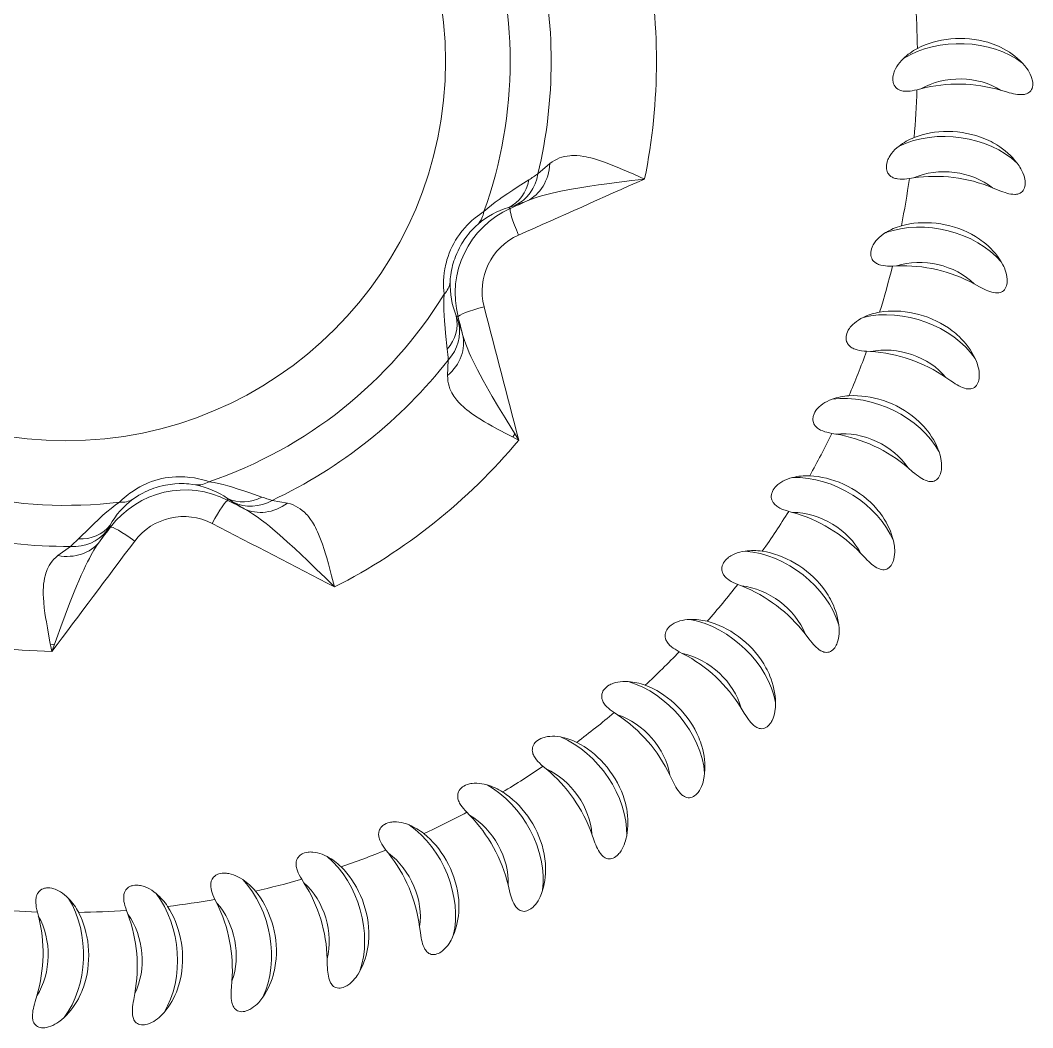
# Model space of a CAD drawing. Extents: x 89 to 601, y -20 to 440.
# Drawn here: x 568.77 to 601.2, y 102.77 to 135.06 of the extents above; entities that cross this region are included whole.
import ezdxf

# ---------------------------------------------------------------- set-up
doc = ezdxf.new("R2010")
doc.units = 0
doc.header["$LTSCALE"] = 7
doc.header["$MEASUREMENT"] = 0
doc.layers.add('8', color=250, linetype='CONTINUOUS', lineweight=15)

msp = doc.modelspace()

# ---------------------------------------------------------------- linework, layer by layer
at = {"layer": '8', "ltscale": 0.003281}
for p, q in [((597.494, 132.827), (597.621, 132.859)), ((597.249, 129.983), (597.379, 130.002)), ((596.708, 127.18), (596.839, 127.185)), ((595.877, 124.448), (596.008, 124.44)), ((593.385, 119.32), (593.511, 119.284)), ((591.751, 116.979), (591.872, 116.93)), ((587.795, 112.872), (587.904, 112.799)), ((585.518, 111.15), (585.618, 111.066)), ((580.487, 108.466), (580.568, 108.363)), ((577.789, 107.533), (577.859, 107.422)), ((569.321, 106.481), (569.353, 106.354)), ((572.175, 106.535), (572.22, 106.412))]:
    msp.add_line(p, q, dxfattribs=at)
at = {"layer": '8', "ltscale": 0.012495}
msp.add_line((585.732, 130.462), (585.354, 130.135), dxfattribs=at)
at = {"layer": '8', "ltscale": 0.00558}
msp.add_line((584.621, 129.125), (584.41, 129.055), dxfattribs=at)
at = {"layer": '8', "ltscale": 0.001645}
msp.add_line((584.469, 129.026), (584.41, 129.055), dxfattribs=at)
at = {"layer": '8', "ltscale": 0.005581}
for p, q in [((582.736, 125.58), (582.813, 125.37)), ((575.596, 119.615), (575.408, 119.736)), ((571.648, 118.878), (571.532, 118.687))]:
    msp.add_line(p, q, dxfattribs=at)
at = {"layer": '8', "ltscale": 0.001646}
for p, q in [((582.795, 125.551), (582.736, 125.58)), ((575.423, 119.672), (575.408, 119.736)), ((571.663, 118.814), (571.648, 118.878))]:
    msp.add_line(p, q, dxfattribs=at)
at = {"layer": '8', "ltscale": 0.012494}
for p, q in [((582.48, 124.167), (582.46, 123.668)), ((577.333, 119.579), (576.842, 119.671))]:
    msp.add_line(p, q, dxfattribs=at)
at = {"layer": '8', "ltscale": 0.003134}
msp.add_line((584.545, 121.702), (584.611, 121.809), dxfattribs=at)
at = {"layer": '8', "ltscale": 0.00328}
for p, q in [((594.765, 121.819), (594.895, 121.796)), ((589.881, 114.822), (589.997, 114.76)), ((583.073, 109.677), (583.164, 109.582)), ((575.008, 106.887), (575.066, 106.769))]:
    msp.add_line(p, q, dxfattribs=at)
at = {"layer": '8', "ltscale": 0.012493}
msp.add_line((570.385, 118.197), (569.982, 117.902), dxfattribs=at)
at = {"layer": '8', "ltscale": 0.003136}
msp.add_line((569.744, 115.046), (569.869, 115.061), dxfattribs=at)
at = {"layer": '8'}
for points in [[(600.173, 134.191), (600.106, 134.222), (600.039, 134.251), (599.97, 134.279), (599.9, 134.304), (599.76, 134.35), (599.616, 134.388), (599.47, 134.419), (599.323, 134.443), (599.174, 134.46), (599.024, 134.469), (598.874, 134.472), (598.725, 134.468), (598.575, 134.457), (598.426, 134.439), (598.279, 134.415), (598.145, 134.386), (598.012, 134.351), (597.881, 134.31), (597.753, 134.263), (597.628, 134.21), (597.506, 134.151)], [(597.494, 132.827), (597.418, 132.81), (597.339, 132.795), (597.27, 132.785), (597.198, 132.779), (597.122, 132.778), (597.084, 132.781), (597.047, 132.786), (597.012, 132.793), (596.979, 132.802), (596.949, 132.812), (596.923, 132.823), (596.899, 132.836), (596.877, 132.849), (596.842, 132.876), (596.814, 132.903), (596.791, 132.932), (596.764, 132.974), (596.745, 133.016), (596.732, 133.059), (596.726, 133.088), (596.722, 133.116), (596.719, 133.173), (596.722, 133.23), (596.731, 133.287), (596.739, 133.323), (596.749, 133.359), (596.762, 133.398), (596.777, 133.437), (596.808, 133.504), (596.846, 133.57), (596.889, 133.636), (596.939, 133.701), (596.995, 133.765), (597.058, 133.829)], [(600.873, 133.682), (600.946, 133.6), (600.98, 133.557), (601.012, 133.513), (601.053, 133.452), (601.09, 133.389), (601.123, 133.323), (601.152, 133.255), (601.175, 133.184), (601.185, 133.148), (601.192, 133.112), (601.199, 133.063), (601.201, 133.014), (601.199, 132.966), (601.191, 132.919), (601.178, 132.874), (601.16, 132.833), (601.136, 132.795), (601.108, 132.764), (601.075, 132.737), (601.039, 132.715), (601.001, 132.699), (600.962, 132.687), (600.932, 132.68), (600.901, 132.676), (600.839, 132.672), (600.776, 132.673), (600.713, 132.679), (600.651, 132.688), (600.588, 132.7), (600.519, 132.716), (600.449, 132.733), (600.357, 132.758), (600.173, 132.812)], [(600.056, 131.059), (599.993, 131.097), (599.929, 131.133), (599.864, 131.167), (599.797, 131.2), (599.661, 131.26), (599.523, 131.313), (599.381, 131.359), (599.237, 131.398), (599.091, 131.431), (598.943, 131.456), (598.794, 131.475), (598.645, 131.486), (598.495, 131.491), (598.345, 131.489), (598.196, 131.479), (598.059, 131.465), (597.923, 131.444), (597.789, 131.417), (597.657, 131.383), (597.527, 131.344), (597.399, 131.298)], [(597.249, 129.983), (597.172, 129.974), (597.091, 129.967), (597.022, 129.964), (596.95, 129.966), (596.874, 129.973), (596.837, 129.98), (596.801, 129.988), (596.766, 129.999), (596.734, 130.011), (596.706, 130.025), (596.68, 130.039), (596.658, 130.054), (596.638, 130.069), (596.606, 130.099), (596.581, 130.13), (596.56, 130.16), (596.539, 130.205), (596.525, 130.249), (596.516, 130.293), (596.513, 130.322), (596.512, 130.351), (596.515, 130.408), (596.524, 130.464), (596.538, 130.519), (596.55, 130.555), (596.564, 130.59), (596.581, 130.627), (596.6, 130.664), (596.638, 130.727), (596.682, 130.789), (596.732, 130.85), (596.788, 130.91), (596.851, 130.968), (596.92, 131.025)], [(588.771, 129.969), (588.428, 130.12), (588.066, 130.278), (587.888, 130.352), (587.756, 130.406), (587.624, 130.458), (587.458, 130.519), (587.292, 130.574), (587.128, 130.623), (587.051, 130.643), (586.975, 130.661), (586.898, 130.677), (586.822, 130.691), (586.709, 130.707), (586.597, 130.717), (586.486, 130.72), (586.431, 130.718), (586.376, 130.715), (586.291, 130.705), (586.206, 130.69), (586.124, 130.669), (586.044, 130.642), (585.965, 130.609), (585.885, 130.567), (585.807, 130.518), (585.732, 130.462)], [(600.699, 130.48), (600.763, 130.391), (600.792, 130.345), (600.82, 130.297), (600.854, 130.232), (600.884, 130.165), (600.911, 130.097), (600.932, 130.026), (600.948, 129.953), (600.953, 129.916), (600.957, 129.879), (600.958, 129.83), (600.955, 129.781), (600.948, 129.733), (600.936, 129.687), (600.918, 129.644), (600.896, 129.605), (600.868, 129.571), (600.836, 129.542), (600.801, 129.519), (600.763, 129.501), (600.724, 129.488), (600.683, 129.48), (600.653, 129.477), (600.622, 129.476), (600.559, 129.478), (600.497, 129.486), (600.435, 129.499), (600.374, 129.514), (600.313, 129.533), (600.245, 129.556), (600.178, 129.58), (600.089, 129.615), (599.912, 129.688)], [(585.063, 129.942), (584.723, 129.725), (584.554, 129.616), (584.387, 129.507), (584.205, 129.385), (584.108, 129.317), (583.983, 129.224), (583.862, 129.13), (583.746, 129.035), (583.623, 128.925)], [(588.771, 129.969), (588.356, 129.919), (587.955, 129.869), (587.562, 129.817), (587.289, 129.779), (587.017, 129.74), (586.69, 129.688), (586.365, 129.632), (586.086, 129.579), (585.949, 129.55), (585.814, 129.519), (585.637, 129.475), (585.465, 129.428), (585.299, 129.376), (585.148, 129.322), (585.004, 129.265)], [(583.623, 128.925), (583.559, 128.883), (583.489, 128.834), (583.418, 128.782), (583.345, 128.724), (583.239, 128.634), (583.131, 128.533), (583.077, 128.478), (583.023, 128.42), (582.929, 128.311), (582.883, 128.254), (582.839, 128.194), (582.774, 128.102), (582.713, 128.006), (582.656, 127.907), (582.603, 127.805), (582.555, 127.701), (582.512, 127.595), (582.473, 127.487), (582.439, 127.379), (582.42, 127.307), (582.402, 127.235), (582.373, 127.093), (582.354, 126.964), (582.341, 126.838), (582.333, 126.719), (582.331, 126.642), (582.33, 126.568), (582.332, 126.482), (582.336, 126.403), (582.347, 126.275)], [(583.436, 128.527), (583.361, 128.46), (583.274, 128.374), (583.225, 128.322), (583.174, 128.264), (583.126, 128.205), (583.077, 128.142), (582.994, 128.025), (582.954, 127.963), (582.914, 127.899), (582.876, 127.832), (582.84, 127.765), (582.794, 127.672), (582.751, 127.578), (582.713, 127.483), (582.687, 127.412), (582.663, 127.342), (582.641, 127.272), (582.622, 127.204), (582.602, 127.122), (582.585, 127.044), (582.572, 126.968), (582.561, 126.897), (582.547, 126.772), (582.542, 126.67)], [(599.612, 127.957), (599.554, 128.001), (599.494, 128.043), (599.432, 128.084), (599.369, 128.124), (599.241, 128.198), (599.108, 128.265), (598.972, 128.325), (598.833, 128.38), (598.691, 128.427), (598.547, 128.468), (598.401, 128.502), (598.253, 128.529), (598.105, 128.549), (597.956, 128.563), (597.806, 128.569), (597.669, 128.569), (597.532, 128.562), (597.395, 128.549), (597.26, 128.53), (597.126, 128.504), (596.995, 128.472)], [(596.708, 127.18), (596.63, 127.178), (596.55, 127.18), (596.48, 127.185), (596.409, 127.194), (596.334, 127.209), (596.298, 127.22), (596.263, 127.232), (596.23, 127.246), (596.199, 127.262), (596.172, 127.278), (596.149, 127.295), (596.128, 127.312), (596.109, 127.329), (596.081, 127.362), (596.059, 127.395), (596.042, 127.428), (596.025, 127.475), (596.016, 127.52), (596.012, 127.565), (596.012, 127.594), (596.013, 127.623), (596.022, 127.679), (596.037, 127.734), (596.057, 127.787), (596.073, 127.821), (596.09, 127.855), (596.111, 127.89), (596.134, 127.925), (596.178, 127.984), (596.228, 128.041), (596.285, 128.096), (596.347, 128.149), (596.415, 128.201), (596.49, 128.25)], [(600.192, 127.313), (600.245, 127.218), (600.27, 127.169), (600.292, 127.119), (600.32, 127.051), (600.343, 126.981), (600.362, 126.91), (600.376, 126.837), (600.384, 126.763), (600.385, 126.726), (600.385, 126.689), (600.381, 126.64), (600.373, 126.592), (600.361, 126.545), (600.344, 126.5), (600.322, 126.459), (600.295, 126.423), (600.264, 126.391), (600.23, 126.366), (600.192, 126.347), (600.153, 126.333), (600.112, 126.325), (600.071, 126.321), (600.04, 126.321), (600.009, 126.323), (599.948, 126.332), (599.887, 126.346), (599.827, 126.365), (599.767, 126.387), (599.709, 126.412), (599.644, 126.441), (599.579, 126.473), (599.494, 126.517), (599.326, 126.608)], [(582.347, 126.275), (582.338, 126.109), (582.335, 125.94), (582.338, 125.77), (582.346, 125.597), (582.359, 125.422), (582.38, 125.185), (582.396, 125.025), (582.45, 124.516)], [(595.877, 124.448), (595.8, 124.455), (595.72, 124.465), (595.651, 124.477), (595.581, 124.493), (595.509, 124.517), (595.474, 124.531), (595.44, 124.547), (595.408, 124.564), (595.379, 124.583), (595.355, 124.602), (595.333, 124.621), (595.314, 124.64), (595.297, 124.66), (595.272, 124.696), (595.254, 124.731), (595.241, 124.765), (595.229, 124.813), (595.224, 124.859), (595.225, 124.904), (595.228, 124.933), (595.233, 124.961), (595.247, 125.017), (595.268, 125.07), (595.293, 125.121), (595.312, 125.153), (595.333, 125.184), (595.358, 125.217), (595.384, 125.25), (595.434, 125.303), (595.49, 125.355), (595.552, 125.404), (595.619, 125.451), (595.693, 125.495), (595.772, 125.536)], [(598.846, 124.918), (598.793, 124.968), (598.738, 125.016), (598.681, 125.063), (598.623, 125.109), (598.503, 125.196), (598.378, 125.277), (598.249, 125.351), (598.116, 125.419), (597.98, 125.481), (597.84, 125.537), (597.699, 125.586), (597.555, 125.629), (597.409, 125.664), (597.263, 125.693), (597.115, 125.715), (596.978, 125.729), (596.841, 125.737), (596.704, 125.738), (596.567, 125.733), (596.432, 125.722), (596.298, 125.703)], [(582.942, 124.983), (582.989, 124.83), (583.044, 124.674), (583.106, 124.514), (583.155, 124.398), (583.207, 124.281), (583.266, 124.155), (583.328, 124.028), (583.415, 123.859), (583.505, 123.689), (583.598, 123.518), (583.693, 123.347), (583.89, 123.004), (584.094, 122.659), (584.302, 122.312), (584.515, 121.965), (584.74, 121.6)], [(599.356, 124.217), (599.399, 124.117), (599.418, 124.065), (599.436, 124.013), (599.455, 123.942), (599.471, 123.871), (599.483, 123.798), (599.489, 123.724), (599.489, 123.65), (599.487, 123.613), (599.482, 123.576), (599.474, 123.528), (599.461, 123.48), (599.444, 123.435), (599.422, 123.393), (599.396, 123.354), (599.366, 123.321), (599.331, 123.292), (599.294, 123.271), (599.255, 123.256), (599.215, 123.246), (599.173, 123.242), (599.132, 123.243), (599.101, 123.246), (599.071, 123.251), (599.01, 123.266), (598.951, 123.287), (598.893, 123.312), (598.837, 123.34), (598.781, 123.371), (598.72, 123.407), (598.659, 123.445), (598.579, 123.498), (598.421, 123.606)], [(582.46, 123.668), (582.463, 123.581), (582.472, 123.495), (582.487, 123.411), (582.509, 123.329), (582.536, 123.25), (582.564, 123.185), (582.595, 123.122), (582.63, 123.06), (582.659, 123.015), (582.69, 122.97), (582.756, 122.884), (582.822, 122.809), (582.893, 122.736), (582.968, 122.666), (583.022, 122.619), (583.078, 122.573), (583.147, 122.52), (583.217, 122.467), (583.353, 122.373), (583.494, 122.282), (583.64, 122.193), (583.764, 122.122), (583.889, 122.051), (584.06, 121.958), (584.408, 121.774), (584.74, 121.6)], [(594.765, 121.819), (594.689, 121.834), (594.611, 121.852), (594.543, 121.871), (594.476, 121.895), (594.406, 121.925), (594.373, 121.943), (594.341, 121.962), (594.311, 121.983), (594.285, 122.005), (594.262, 122.026), (594.242, 122.048), (594.225, 122.069), (594.211, 122.09), (594.19, 122.128), (594.175, 122.165), (594.166, 122.2), (594.159, 122.249), (594.159, 122.296), (594.164, 122.34), (594.17, 122.369), (594.178, 122.396), (594.198, 122.45), (594.224, 122.5), (594.255, 122.549), (594.277, 122.579), (594.301, 122.608), (594.329, 122.638), (594.359, 122.667), (594.414, 122.715), (594.475, 122.761), (594.542, 122.803), (594.614, 122.842), (594.691, 122.879), (594.775, 122.911)], [(597.767, 121.975), (597.72, 122.03), (597.67, 122.084), (597.618, 122.137), (597.565, 122.189), (597.455, 122.288), (597.339, 122.381), (597.218, 122.469), (597.093, 122.551), (596.964, 122.626), (596.832, 122.696), (596.696, 122.76), (596.557, 122.817), (596.416, 122.868), (596.273, 122.912), (596.129, 122.949), (595.994, 122.978), (595.858, 123), (595.722, 123.015), (595.586, 123.025), (595.45, 123.027), (595.315, 123.023)], [(598.201, 121.225), (598.233, 121.121), (598.247, 121.068), (598.259, 121.014), (598.271, 120.942), (598.279, 120.869), (598.283, 120.795), (598.282, 120.721), (598.274, 120.647), (598.268, 120.611), (598.26, 120.575), (598.246, 120.527), (598.228, 120.482), (598.206, 120.438), (598.181, 120.398), (598.15, 120.363), (598.117, 120.333), (598.08, 120.308), (598.041, 120.291), (598, 120.279), (597.959, 120.274), (597.918, 120.275), (597.877, 120.28), (597.846, 120.286), (597.816, 120.294), (597.758, 120.316), (597.701, 120.343), (597.646, 120.374), (597.593, 120.407), (597.541, 120.444), (597.483, 120.486), (597.427, 120.531), (597.353, 120.591), (597.207, 120.715)], [(574.817, 120.27), (574.744, 120.294), (574.662, 120.319), (574.577, 120.341), (574.486, 120.363), (574.35, 120.389), (574.204, 120.41), (574.127, 120.418), (574.048, 120.424), (573.904, 120.43), (573.831, 120.43), (573.756, 120.428), (573.644, 120.42), (573.531, 120.408), (573.418, 120.391), (573.305, 120.369), (573.194, 120.342), (573.084, 120.31), (572.976, 120.273), (572.87, 120.232), (572.802, 120.202), (572.735, 120.171), (572.605, 120.105), (572.492, 120.04), (572.386, 119.972), (572.288, 119.903), (572.226, 119.857), (572.168, 119.811), (572.102, 119.756), (572.042, 119.704), (571.949, 119.616)], [(593.385, 119.32), (593.31, 119.343), (593.234, 119.369), (593.17, 119.395), (593.105, 119.426), (593.039, 119.463), (593.007, 119.484), (592.978, 119.507), (592.95, 119.531), (592.926, 119.555), (592.906, 119.579), (592.888, 119.602), (592.874, 119.625), (592.862, 119.647), (592.845, 119.688), (592.834, 119.726), (592.828, 119.762), (592.827, 119.811), (592.831, 119.858), (592.841, 119.901), (592.85, 119.929), (592.861, 119.956), (592.887, 120.007), (592.918, 120.054), (592.954, 120.099), (592.979, 120.127), (593.006, 120.153), (593.037, 120.18), (593.069, 120.206), (593.129, 120.248), (593.195, 120.287), (593.265, 120.322), (593.341, 120.354), (593.422, 120.382), (593.508, 120.405)], [(596.387, 119.162), (596.345, 119.222), (596.301, 119.28), (596.255, 119.338), (596.208, 119.395), (596.108, 119.505), (596.003, 119.61), (595.892, 119.71), (595.777, 119.804), (595.656, 119.893), (595.532, 119.977), (595.403, 120.054), (595.271, 120.126), (595.136, 120.191), (594.999, 120.25), (594.859, 120.302), (594.728, 120.344), (594.595, 120.38), (594.461, 120.41), (594.327, 120.433), (594.192, 120.45), (594.057, 120.46)], [(574.388, 120.168), (574.29, 120.185), (574.169, 120.199), (574.097, 120.205), (574.02, 120.209), (573.944, 120.21), (573.864, 120.209), (573.721, 120.201), (573.648, 120.194), (573.572, 120.184), (573.497, 120.173), (573.421, 120.159), (573.32, 120.137), (573.22, 120.112), (573.122, 120.083), (573.05, 120.059), (572.98, 120.034), (572.912, 120.007), (572.847, 119.979), (572.771, 119.944), (572.699, 119.908), (572.631, 119.872), (572.569, 119.836), (572.463, 119.769), (572.38, 119.71)], [(576.51, 119.778), (576.128, 119.909), (575.938, 119.974), (575.748, 120.036), (575.539, 120.102), (575.425, 120.135), (575.275, 120.176), (575.126, 120.212), (574.979, 120.242), (574.817, 120.27)], [(571.949, 119.616), (571.814, 119.519), (571.68, 119.416), (571.549, 119.307), (571.419, 119.193), (571.289, 119.074), (571.117, 118.91), (571.002, 118.797), (570.638, 118.438)], [(578.843, 116.897), (578.545, 117.19), (578.256, 117.472), (577.971, 117.747), (577.77, 117.937), (577.57, 118.125), (577.326, 118.348), (577.08, 118.567), (576.864, 118.752), (576.755, 118.841), (576.647, 118.928), (576.503, 119.038), (576.358, 119.143), (576.214, 119.241), (576.079, 119.325), (575.944, 119.402)], [(578.843, 116.897), (578.747, 117.258), (578.645, 117.639), (578.592, 117.826), (578.552, 117.963), (578.51, 118.098), (578.454, 118.266), (578.394, 118.43), (578.33, 118.589), (578.297, 118.661), (578.264, 118.732), (578.229, 118.802), (578.192, 118.87), (578.134, 118.969), (578.072, 119.062), (578.005, 119.151), (577.969, 119.193), (577.933, 119.233), (577.872, 119.295), (577.807, 119.351), (577.74, 119.402), (577.668, 119.448), (577.594, 119.489), (577.511, 119.525), (577.424, 119.556), (577.333, 119.579)], [(596.739, 118.371), (596.761, 118.263), (596.769, 118.209), (596.775, 118.154), (596.78, 118.081), (596.78, 118.008), (596.776, 117.934), (596.767, 117.861), (596.752, 117.788), (596.742, 117.752), (596.73, 117.717), (596.711, 117.672), (596.689, 117.628), (596.663, 117.587), (596.633, 117.55), (596.599, 117.518), (596.563, 117.491), (596.523, 117.471), (596.483, 117.458), (596.441, 117.451), (596.399, 117.45), (596.358, 117.455), (596.318, 117.464), (596.289, 117.473), (596.26, 117.485), (596.204, 117.512), (596.15, 117.545), (596.099, 117.581), (596.049, 117.621), (596.001, 117.662), (595.949, 117.711), (595.897, 117.761), (595.83, 117.829), (595.698, 117.967)], [(571.311, 118.345), (571.22, 118.213), (571.132, 118.072), (571.046, 117.924), (570.986, 117.814), (570.927, 117.7), (570.865, 117.575), (570.805, 117.447), (570.726, 117.274), (570.649, 117.098), (570.574, 116.919), (570.499, 116.737), (570.354, 116.369), (570.211, 115.995), (570.07, 115.616), (569.931, 115.234), (569.786, 114.83)], [(591.751, 116.979), (591.679, 117.009), (591.606, 117.044), (591.544, 117.076), (591.483, 117.113), (591.421, 117.158), (591.392, 117.182), (591.365, 117.208), (591.341, 117.234), (591.319, 117.261), (591.301, 117.287), (591.286, 117.312), (591.274, 117.336), (591.265, 117.359), (591.252, 117.401), (591.245, 117.44), (591.243, 117.477), (591.247, 117.526), (591.256, 117.572), (591.271, 117.614), (591.283, 117.641), (591.296, 117.666), (591.327, 117.714), (591.363, 117.758), (591.403, 117.799), (591.431, 117.824), (591.461, 117.847), (591.494, 117.871), (591.529, 117.893), (591.594, 117.929), (591.663, 117.961), (591.737, 117.988), (591.815, 118.012), (591.899, 118.031), (591.987, 118.046)], [(594.72, 116.508), (594.684, 116.572), (594.647, 116.635), (594.607, 116.697), (594.566, 116.759), (594.479, 116.879), (594.385, 116.994), (594.285, 117.105), (594.18, 117.211), (594.069, 117.312), (593.954, 117.408), (593.835, 117.498), (593.711, 117.583), (593.584, 117.662), (593.453, 117.735), (593.319, 117.801), (593.193, 117.857), (593.065, 117.907), (592.935, 117.95), (592.804, 117.988), (592.671, 118.019), (592.538, 118.043)], [(569.982, 117.902), (569.915, 117.845), (569.854, 117.785), (569.798, 117.72), (569.747, 117.653), (569.702, 117.581), (569.668, 117.52), (569.639, 117.456), (569.612, 117.39), (569.595, 117.339), (569.579, 117.287), (569.553, 117.181), (569.536, 117.083), (569.523, 116.982), (569.515, 116.88), (569.512, 116.808), (569.511, 116.736), (569.512, 116.649), (569.515, 116.561), (569.526, 116.396), (569.543, 116.229), (569.564, 116.06), (569.585, 115.918), (569.609, 115.776), (569.642, 115.585), (569.715, 115.198), (569.786, 114.83)], [(589.881, 114.822), (589.813, 114.859), (589.744, 114.901), (589.686, 114.94), (589.629, 114.983), (589.572, 115.034), (589.545, 115.061), (589.521, 115.089), (589.5, 115.118), (589.481, 115.147), (589.466, 115.175), (589.454, 115.201), (589.444, 115.226), (589.437, 115.251), (589.429, 115.294), (589.426, 115.333), (589.428, 115.37), (589.437, 115.418), (589.451, 115.463), (589.47, 115.503), (589.485, 115.529), (589.501, 115.553), (589.536, 115.597), (589.577, 115.637), (589.621, 115.673), (589.651, 115.695), (589.683, 115.715), (589.719, 115.736), (589.756, 115.754), (589.824, 115.783), (589.896, 115.807), (589.972, 115.827), (590.053, 115.842), (590.138, 115.852), (590.227, 115.858)], [(592.784, 114.043), (592.756, 114.11), (592.725, 114.176), (592.692, 114.243), (592.657, 114.309), (592.583, 114.437), (592.502, 114.561), (592.414, 114.682), (592.321, 114.798), (592.222, 114.91), (592.117, 115.018), (592.007, 115.12), (591.893, 115.217), (591.775, 115.309), (591.653, 115.395), (591.527, 115.476), (591.407, 115.544), (591.285, 115.607), (591.16, 115.664), (591.034, 115.715), (590.905, 115.759), (590.775, 115.797)], [(594.987, 115.684), (594.998, 115.575), (595, 115.52), (595, 115.465), (594.997, 115.392), (594.99, 115.319), (594.979, 115.247), (594.962, 115.174), (594.939, 115.104), (594.925, 115.069), (594.91, 115.035), (594.887, 114.992), (594.86, 114.951), (594.829, 114.913), (594.796, 114.88), (594.759, 114.851), (594.72, 114.828), (594.679, 114.812), (594.637, 114.803), (594.595, 114.801), (594.553, 114.804), (594.513, 114.813), (594.474, 114.826), (594.445, 114.839), (594.418, 114.853), (594.365, 114.887), (594.315, 114.925), (594.268, 114.966), (594.223, 115.011), (594.179, 115.057), (594.132, 115.111), (594.086, 115.166), (594.026, 115.24), (593.91, 115.392)], [(587.795, 112.872), (587.732, 112.916), (587.667, 112.965), (587.614, 113.01), (587.562, 113.059), (587.51, 113.115), (587.487, 113.145), (587.466, 113.176), (587.447, 113.206), (587.432, 113.237), (587.42, 113.266), (587.41, 113.294), (587.404, 113.32), (587.399, 113.345), (587.395, 113.388), (587.397, 113.428), (587.403, 113.464), (587.416, 113.512), (587.435, 113.554), (587.458, 113.593), (587.475, 113.616), (587.494, 113.638), (587.534, 113.679), (587.578, 113.714), (587.626, 113.746), (587.659, 113.764), (587.693, 113.781), (587.73, 113.797), (587.769, 113.812), (587.839, 113.834), (587.914, 113.85), (587.992, 113.862), (588.073, 113.869), (588.159, 113.87), (588.248, 113.866)], [(590.602, 111.794), (590.58, 111.863), (590.557, 111.933), (590.531, 112.002), (590.503, 112.071), (590.443, 112.206), (590.375, 112.339), (590.301, 112.468), (590.22, 112.593), (590.133, 112.715), (590.04, 112.833), (589.942, 112.946), (589.838, 113.055), (589.73, 113.159), (589.618, 113.257), (589.501, 113.35), (589.389, 113.431), (589.274, 113.506), (589.156, 113.576), (589.035, 113.639), (588.912, 113.697), (588.787, 113.748)], [(592.964, 113.196), (592.963, 113.086), (592.96, 113.031), (592.954, 112.977), (592.944, 112.904), (592.929, 112.832), (592.91, 112.761), (592.885, 112.691), (592.856, 112.623), (592.838, 112.59), (592.819, 112.559), (592.792, 112.518), (592.761, 112.48), (592.727, 112.445), (592.69, 112.415), (592.65, 112.391), (592.609, 112.372), (592.566, 112.361), (592.524, 112.356), (592.481, 112.358), (592.441, 112.366), (592.401, 112.379), (592.364, 112.396), (592.337, 112.412), (592.311, 112.429), (592.262, 112.468), (592.217, 112.511), (592.174, 112.557), (592.134, 112.606), (592.095, 112.656), (592.054, 112.715), (592.014, 112.774), (591.962, 112.855), (591.862, 113.018)], [(585.518, 111.15), (585.459, 111.201), (585.4, 111.257), (585.352, 111.307), (585.305, 111.361), (585.26, 111.422), (585.24, 111.454), (585.222, 111.487), (585.207, 111.52), (585.194, 111.552), (585.185, 111.582), (585.179, 111.61), (585.175, 111.637), (585.173, 111.662), (585.174, 111.706), (585.18, 111.745), (585.189, 111.781), (585.208, 111.826), (585.231, 111.867), (585.258, 111.903), (585.277, 111.924), (585.298, 111.944), (585.342, 111.98), (585.39, 112.011), (585.441, 112.038), (585.475, 112.052), (585.511, 112.066), (585.55, 112.078), (585.59, 112.088), (585.662, 112.102), (585.738, 112.111), (585.816, 112.115), (585.898, 112.113), (585.984, 112.105), (586.072, 112.092)], [(588.196, 109.785), (588.182, 109.856), (588.166, 109.928), (588.148, 110), (588.127, 110.071), (588.081, 110.212), (588.028, 110.351), (587.967, 110.487), (587.9, 110.62), (587.826, 110.75), (587.746, 110.877), (587.66, 111), (587.569, 111.119), (587.472, 111.234), (587.37, 111.343), (587.264, 111.448), (587.161, 111.54), (587.055, 111.626), (586.945, 111.708), (586.831, 111.784), (586.715, 111.855), (586.596, 111.918)], [(590.692, 110.932), (590.68, 110.824), (590.671, 110.769), (590.659, 110.716), (590.641, 110.644), (590.619, 110.574), (590.593, 110.506), (590.561, 110.439), (590.524, 110.374), (590.504, 110.343), (590.482, 110.314), (590.45, 110.276), (590.415, 110.242), (590.377, 110.211), (590.338, 110.185), (590.296, 110.165), (590.253, 110.151), (590.209, 110.144), (590.166, 110.143), (590.124, 110.15), (590.085, 110.162), (590.047, 110.179), (590.012, 110.2), (589.986, 110.218), (589.963, 110.238), (589.918, 110.282), (589.877, 110.329), (589.84, 110.38), (589.804, 110.432), (589.772, 110.486), (589.736, 110.549), (589.703, 110.612), (589.66, 110.698), (589.577, 110.87)], [(583.073, 109.677), (583.02, 109.733), (582.967, 109.794), (582.924, 109.849), (582.883, 109.908), (582.845, 109.974), (582.828, 110.008), (582.814, 110.042), (582.802, 110.076), (582.793, 110.11), (582.787, 110.14), (582.784, 110.169), (582.783, 110.196), (582.783, 110.222), (582.789, 110.265), (582.799, 110.303), (582.812, 110.338), (582.835, 110.381), (582.862, 110.419), (582.893, 110.452), (582.914, 110.471), (582.937, 110.489), (582.985, 110.52), (583.036, 110.546), (583.089, 110.567), (583.125, 110.578), (583.161, 110.587), (583.201, 110.596), (583.243, 110.602), (583.316, 110.608), (583.392, 110.609), (583.47, 110.604), (583.552, 110.594), (583.636, 110.577), (583.722, 110.555)], [(585.593, 108.038), (585.587, 108.111), (585.578, 108.184), (585.568, 108.257), (585.555, 108.331), (585.524, 108.475), (585.485, 108.619), (585.439, 108.76), (585.386, 108.9), (585.327, 109.037), (585.26, 109.172), (585.188, 109.303), (585.109, 109.431), (585.025, 109.555), (584.935, 109.675), (584.84, 109.79), (584.748, 109.892), (584.651, 109.989), (584.55, 110.082), (584.445, 110.17), (584.337, 110.252), (584.225, 110.328)], [(580.487, 108.466), (580.44, 108.528), (580.394, 108.595), (580.357, 108.654), (580.322, 108.716), (580.291, 108.786), (580.278, 108.821), (580.267, 108.857), (580.259, 108.892), (580.254, 108.926), (580.252, 108.957), (580.251, 108.986), (580.253, 109.013), (580.256, 109.039), (580.266, 109.081), (580.28, 109.118), (580.296, 109.151), (580.324, 109.192), (580.355, 109.227), (580.389, 109.256), (580.413, 109.273), (580.437, 109.289), (580.488, 109.315), (580.541, 109.335), (580.596, 109.35), (580.633, 109.357), (580.67, 109.363), (580.711, 109.367), (580.753, 109.369), (580.826, 109.368), (580.902, 109.36), (580.979, 109.347), (581.059, 109.328), (581.141, 109.303), (581.225, 109.272)], [(582.823, 106.574), (582.824, 106.647), (582.823, 106.72), (582.82, 106.794), (582.815, 106.868), (582.799, 107.015), (582.776, 107.162), (582.745, 107.308), (582.707, 107.452), (582.662, 107.595), (582.61, 107.736), (582.551, 107.874), (582.487, 108.009), (582.416, 108.141), (582.339, 108.27), (582.257, 108.394), (582.175, 108.505), (582.089, 108.612), (581.999, 108.715), (581.904, 108.813), (581.804, 108.906), (581.701, 108.994)], [(588.196, 108.919), (588.172, 108.812), (588.157, 108.759), (588.141, 108.707), (588.115, 108.638), (588.086, 108.571), (588.052, 108.505), (588.014, 108.442), (587.971, 108.381), (587.947, 108.353), (587.922, 108.326), (587.886, 108.292), (587.848, 108.261), (587.807, 108.234), (587.765, 108.213), (587.721, 108.197), (587.677, 108.187), (587.633, 108.185), (587.59, 108.189), (587.549, 108.2), (587.511, 108.216), (587.476, 108.237), (587.442, 108.262), (587.419, 108.282), (587.398, 108.304), (587.358, 108.352), (587.322, 108.404), (587.29, 108.458), (587.261, 108.514), (587.234, 108.572), (587.205, 108.637), (587.179, 108.704), (587.145, 108.794), (587.081, 108.974)], [(577.789, 107.533), (577.749, 107.6), (577.71, 107.67), (577.679, 107.733), (577.651, 107.799), (577.628, 107.871), (577.618, 107.908), (577.611, 107.945), (577.607, 107.98), (577.605, 108.015), (577.606, 108.046), (577.609, 108.075), (577.613, 108.102), (577.619, 108.126), (577.634, 108.168), (577.651, 108.203), (577.671, 108.234), (577.703, 108.272), (577.737, 108.303), (577.774, 108.329), (577.799, 108.343), (577.825, 108.356), (577.878, 108.377), (577.933, 108.391), (577.99, 108.401), (578.027, 108.404), (578.065, 108.406), (578.106, 108.405), (578.148, 108.403), (578.22, 108.394), (578.295, 108.379), (578.371, 108.358), (578.448, 108.331), (578.527, 108.297), (578.607, 108.257)], [(575.008, 106.887), (574.975, 106.957), (574.944, 107.032), (574.92, 107.097), (574.899, 107.166), (574.883, 107.24), (574.878, 107.278), (574.875, 107.315), (574.874, 107.351), (574.876, 107.385), (574.88, 107.416), (574.886, 107.445), (574.893, 107.471), (574.901, 107.495), (574.92, 107.534), (574.941, 107.568), (574.964, 107.596), (575, 107.631), (575.037, 107.658), (575.077, 107.68), (575.103, 107.692), (575.13, 107.702), (575.185, 107.716), (575.241, 107.725), (575.299, 107.729), (575.336, 107.728), (575.374, 107.726), (575.414, 107.721), (575.456, 107.714), (575.527, 107.698), (575.6, 107.675), (575.673, 107.646), (575.747, 107.611), (575.822, 107.57), (575.897, 107.521)], [(579.914, 105.407), (579.923, 105.479), (579.93, 105.552), (579.934, 105.626), (579.937, 105.7), (579.937, 105.848), (579.929, 105.997), (579.913, 106.145), (579.891, 106.293), (579.861, 106.439), (579.824, 106.585), (579.78, 106.728), (579.73, 106.869), (579.673, 107.008), (579.61, 107.144), (579.541, 107.276), (579.472, 107.395), (579.398, 107.511), (579.318, 107.623), (579.234, 107.73), (579.145, 107.833), (579.051, 107.93)], [(572.175, 106.535), (572.15, 106.609), (572.126, 106.686), (572.109, 106.753), (572.096, 106.824), (572.087, 106.899), (572.086, 106.937), (572.087, 106.974), (572.09, 107.01), (572.096, 107.044), (572.103, 107.075), (572.111, 107.103), (572.121, 107.128), (572.132, 107.151), (572.155, 107.188), (572.179, 107.219), (572.205, 107.245), (572.244, 107.275), (572.285, 107.299), (572.326, 107.316), (572.354, 107.325), (572.382, 107.332), (572.438, 107.341), (572.495, 107.344), (572.552, 107.342), (572.589, 107.337), (572.626, 107.331), (572.666, 107.322), (572.707, 107.311), (572.776, 107.287), (572.846, 107.257), (572.916, 107.221), (572.986, 107.178), (573.056, 107.129), (573.126, 107.073)], [(585.503, 107.177), (585.468, 107.073), (585.448, 107.022), (585.426, 106.972), (585.393, 106.906), (585.357, 106.842), (585.317, 106.781), (585.272, 106.722), (585.223, 106.666), (585.196, 106.64), (585.168, 106.616), (585.129, 106.586), (585.088, 106.559), (585.045, 106.537), (585.001, 106.52), (584.955, 106.509), (584.911, 106.504), (584.866, 106.506), (584.824, 106.515), (584.785, 106.53), (584.748, 106.55), (584.715, 106.574), (584.685, 106.602), (584.664, 106.625), (584.645, 106.65), (584.61, 106.702), (584.58, 106.757), (584.554, 106.814), (584.531, 106.873), (584.51, 106.933), (584.488, 107.001), (584.469, 107.07), (584.445, 107.163), (584.4, 107.349)], [(569.321, 106.481), (569.303, 106.557), (569.288, 106.636), (569.278, 106.705), (569.272, 106.777), (569.272, 106.853), (569.274, 106.89), (569.279, 106.927), (569.286, 106.963), (569.295, 106.996), (569.305, 107.026), (569.317, 107.052), (569.329, 107.076), (569.342, 107.098), (569.369, 107.133), (569.396, 107.161), (569.425, 107.184), (569.467, 107.21), (569.509, 107.229), (569.552, 107.242), (569.581, 107.248), (569.609, 107.253), (569.666, 107.256), (569.723, 107.253), (569.78, 107.244), (569.816, 107.236), (569.853, 107.226), (569.891, 107.213), (569.93, 107.198), (569.997, 107.166), (570.063, 107.129), (570.129, 107.086), (570.194, 107.036), (570.259, 106.98), (570.322, 106.917)], [(576.899, 104.55), (576.916, 104.621), (576.93, 104.693), (576.942, 104.766), (576.953, 104.84), (576.968, 104.987), (576.976, 105.135), (576.976, 105.284), (576.968, 105.434), (576.954, 105.583), (576.933, 105.731), (576.904, 105.878), (576.869, 106.024), (576.827, 106.168), (576.779, 106.31), (576.724, 106.448), (576.668, 106.574), (576.606, 106.697), (576.538, 106.816), (576.466, 106.932), (576.388, 107.043), (576.305, 107.15)], [(570.685, 103.802), (570.715, 103.868), (570.744, 103.936), (570.772, 104.004), (570.797, 104.074), (570.843, 104.215), (570.881, 104.359), (570.912, 104.504), (570.936, 104.652), (570.953, 104.801), (570.963, 104.95), (570.965, 105.1), (570.961, 105.25), (570.95, 105.4), (570.933, 105.548), (570.908, 105.696), (570.879, 105.83), (570.844, 105.963), (570.803, 106.094), (570.756, 106.222), (570.703, 106.347), (570.644, 106.469)], [(573.812, 104.013), (573.835, 104.082), (573.857, 104.152), (573.877, 104.224), (573.895, 104.296), (573.926, 104.441), (573.949, 104.587), (573.964, 104.735), (573.973, 104.885), (573.974, 105.034), (573.968, 105.184), (573.955, 105.334), (573.936, 105.482), (573.909, 105.63), (573.876, 105.776), (573.836, 105.92), (573.793, 106.05), (573.744, 106.179), (573.69, 106.305), (573.629, 106.427), (573.564, 106.546), (573.492, 106.661)], [(582.643, 105.727), (582.597, 105.627), (582.572, 105.578), (582.545, 105.531), (582.505, 105.469), (582.463, 105.409), (582.416, 105.352), (582.366, 105.298), (582.31, 105.248), (582.281, 105.225), (582.251, 105.203), (582.209, 105.178), (582.166, 105.156), (582.12, 105.138), (582.075, 105.126), (582.028, 105.119), (581.983, 105.119), (581.939, 105.126), (581.899, 105.139), (581.861, 105.158), (581.827, 105.182), (581.796, 105.209), (581.769, 105.241), (581.751, 105.266), (581.734, 105.292), (581.705, 105.347), (581.681, 105.405), (581.661, 105.464), (581.644, 105.525), (581.629, 105.587), (581.615, 105.657), (581.603, 105.728), (581.589, 105.823), (581.563, 106.012)], [(579.646, 104.583), (579.591, 104.489), (579.56, 104.443), (579.528, 104.398), (579.483, 104.341), (579.434, 104.286), (579.382, 104.234), (579.326, 104.186), (579.266, 104.142), (579.235, 104.122), (579.202, 104.104), (579.158, 104.082), (579.112, 104.065), (579.065, 104.052), (579.019, 104.045), (578.972, 104.043), (578.927, 104.048), (578.884, 104.059), (578.845, 104.076), (578.809, 104.099), (578.778, 104.126), (578.75, 104.157), (578.727, 104.191), (578.711, 104.218), (578.697, 104.245), (578.674, 104.303), (578.656, 104.364), (578.643, 104.425), (578.632, 104.487), (578.624, 104.55), (578.617, 104.622), (578.613, 104.693), (578.608, 104.789), (578.603, 104.98)], [(576.547, 103.759), (576.482, 103.671), (576.447, 103.629), (576.41, 103.588), (576.359, 103.535), (576.305, 103.486), (576.248, 103.439), (576.187, 103.397), (576.123, 103.36), (576.089, 103.343), (576.055, 103.329), (576.009, 103.312), (575.962, 103.299), (575.914, 103.292), (575.866, 103.289), (575.82, 103.292), (575.776, 103.302), (575.734, 103.318), (575.697, 103.339), (575.664, 103.365), (575.636, 103.395), (575.611, 103.429), (575.591, 103.465), (575.579, 103.493), (575.568, 103.522), (575.551, 103.582), (575.54, 103.644), (575.532, 103.707), (575.528, 103.77), (575.527, 103.833), (575.528, 103.905), (575.53, 103.977), (575.536, 104.072), (575.551, 104.263)], [(570.176, 103.102), (570.093, 103.029), (570.05, 102.995), (570.006, 102.962), (569.945, 102.922), (569.882, 102.884), (569.816, 102.851), (569.748, 102.822), (569.677, 102.799), (569.641, 102.79), (569.605, 102.783), (569.556, 102.776), (569.507, 102.774), (569.459, 102.776), (569.412, 102.783), (569.367, 102.796), (569.326, 102.815), (569.289, 102.839), (569.257, 102.867), (569.23, 102.9), (569.208, 102.935), (569.192, 102.973), (569.18, 103.013), (569.173, 103.043), (569.169, 103.074), (569.165, 103.136), (569.166, 103.199), (569.172, 103.261), (569.181, 103.324), (569.193, 103.386), (569.209, 103.456), (569.226, 103.526), (569.252, 103.618), (569.306, 103.802)], [(573.379, 103.263), (573.304, 103.183), (573.265, 103.144), (573.225, 103.107), (573.168, 103.06), (573.109, 103.017), (573.047, 102.977), (572.982, 102.941), (572.915, 102.911), (572.88, 102.898), (572.845, 102.887), (572.797, 102.875), (572.748, 102.867), (572.7, 102.865), (572.652, 102.867), (572.606, 102.875), (572.564, 102.889), (572.524, 102.909), (572.489, 102.934), (572.459, 102.964), (572.434, 102.997), (572.414, 103.033), (572.397, 103.071), (572.388, 103.1), (572.38, 103.13), (572.37, 103.192), (572.365, 103.254), (572.364, 103.317), (572.366, 103.381), (572.372, 103.444), (572.38, 103.515), (572.39, 103.586), (572.406, 103.68), (572.44, 103.869)]]:
    msp.add_lwpolyline(points, dxfattribs=at)
msp.add_circle((570.234, 133.741), 12.161, dxfattribs=at)
for centre, radius, start, end in [((570.234, 133.741), 14.229, 340.2183, 19.7817), ((570.234, 133.741), 18.916, 348.4994, 11.5006), ((570.234, 133.741), 15.544, 346.5872, 13.4134), ((570.234, 133.741), 27.275, 0.8613, 4.0809), ((598.403, 132.431), 1.939, 117.5475, 133.8921), ((599.155, 132.053), 2.368, 43.4957, 64.5677), ((598.813, 128.213), 4.797, 73.5291, 104.3925), ((570.234, 133.741), 27.275, 354.8613, 358.0809), ((598.111, 129.494), 1.939, 111.5475, 127.8921), ((598.821, 129.039), 2.368, 37.4957, 58.5677), ((577.902, 141.031), 13.2, 302.8548, 304.3715), ((598.079, 125.256), 4.797, 67.5291, 98.3925), ((570.234, 133.741), 27.275, 348.8613, 352.0809), ((580.937, 139.827), 11.318, 288.9957, 291.0604), ((585.689, 126.298), 2.988, 114.092, 194.4794), ((585.194, 126.445), 2.725, 106.7385, 130.1975), ((582.923, 129.01), 0.705, 316.6638, 353.1017), ((597.515, 126.603), 1.939, 105.5475, 121.8921), ((585.533, 126.373), 1.967, 113.978, 194.5935), ((598.173, 126.076), 2.368, 31.4957, 52.5677), ((570.234, 133.741), 27.275, 342.8613, 346.0809), ((597.039, 122.392), 4.797, 61.5291, 92.3925), ((581.845, 126.769), 0.705, 315.4692, 351.9075), ((585.266, 126.593), 2.725, 178.3742, 201.8319), ((570.234, 133.741), 14.229, 288.7897, 328.3531), ((596.619, 123.791), 1.939, 99.5475, 115.8921), ((572.149, 121.578), 11.318, 17.5112, 19.5758), ((597.218, 123.198), 2.368, 25.4957, 46.5677), ((569.305, 123.2), 13.211, 4.2002, 5.7156), ((570.234, 133.741), 27.275, 336.8613, 340.0809), ((595.706, 119.652), 4.797, 55.5291, 86.3925), ((570.234, 133.741), 15.544, 295.1586, 321.9843), ((595.435, 121.087), 1.939, 93.5475, 109.8921), ((595.968, 120.435), 2.368, 19.4957, 40.5677), ((570.234, 133.741), 14.229, 237.3611, 276.9245), ((570.234, 133.741), 27.275, 330.8613, 334.0809), ((594.094, 117.067), 4.797, 49.5291, 80.3925), ((570.234, 133.741), 18.916, 297.0708, 320.072), ((593.974, 118.523), 1.939, 87.5475, 103.8921), ((574.051, 117.018), 2.988, 62.6636, 143.0507), ((574.447, 120.87), 0.705, 265.2352, 301.6732), ((573.858, 117.496), 2.724, 55.3062, 78.77), ((570.234, 133.741), 15.544, 243.73, 270.5557), ((574.017, 117.533), 2.724, 126.9443, 150.408), ((572.023, 120.317), 0.705, 264.0406, 300.4789), ((580.714, 132.291), 13.2, 251.4262, 252.9429), ((581.666, 129.167), 11.318, 237.5671, 239.6318), ((574.013, 117.186), 1.967, 62.5494, 143.1649), ((570.234, 133.741), 27.275, 324.8613, 328.0809), ((592.22, 114.664), 4.797, 43.5291, 74.3925), ((594.437, 117.818), 2.368, 13.4957, 34.5677), ((561.918, 124.66), 11.318, 326.0826, 328.1472), ((561.413, 127.895), 13.211, 312.7716, 314.2871), ((592.253, 116.124), 1.939, 81.5475, 97.8921), ((570.234, 133.741), 27.275, 318.8613, 322.0809), ((590.106, 112.47), 4.797, 37.5291, 68.3925), ((570.234, 133.741), 18.916, 245.6423, 268.6434), ((592.64, 115.375), 2.368, 7.4957, 28.5677), ((590.291, 113.919), 1.939, 75.5475, 91.8921), ((570.234, 133.741), 27.275, 312.8613, 316.0809), ((587.774, 110.509), 4.797, 31.5291, 62.3925), ((588.109, 111.931), 1.939, 69.5475, 85.8921), ((590.597, 113.134), 2.368, 1.4957, 22.5677), ((570.234, 133.741), 27.275, 306.8613, 310.0809), ((585.249, 108.803), 4.797, 25.5291, 56.3925), ((585.732, 110.182), 1.939, 63.5475, 79.8921), ((588.332, 111.118), 2.368, 355.4957, 16.5677), ((570.234, 133.741), 27.275, 300.8613, 304.0809), ((582.56, 107.37), 4.797, 19.5291, 50.3925), ((583.184, 108.691), 1.939, 57.5475, 73.8921), ((570.234, 133.741), 27.275, 294.8613, 298.0809), ((585.868, 109.35), 2.368, 349.4957, 10.5677), ((579.736, 106.226), 4.797, 13.5291, 44.3925), ((580.495, 107.475), 1.939, 51.5475, 67.8921), ((570.234, 133.741), 27.275, 288.8613, 292.0809), ((576.808, 105.384), 4.797, 7.5291, 38.3925), ((577.693, 106.546), 1.939, 45.5475, 61.8922), ((583.233, 107.85), 2.368, 343.4957, 4.5677), ((574.81, 105.915), 1.939, 39.5475, 55.8921), ((570.234, 133.741), 27.275, 282.8613, 286.0809), ((573.808, 104.852), 4.797, 1.5291, 32.3925), ((571.876, 105.59), 1.939, 33.5475, 49.8921), ((568.925, 105.572), 1.939, 27.5475, 43.8921), ((570.234, 133.741), 27.275, 276.8613, 280.0809), ((570.769, 104.637), 4.797, 355.5291, 26.3925), ((570.234, 133.741), 27.275, 264.8613, 268.0809), ((570.234, 133.741), 27.275, 270.8613, 274.0809), ((567.724, 104.74), 4.797, 349.5291, 20.3925), ((580.455, 106.633), 2.368, 337.4957, 358.5677), ((564.706, 105.162), 4.797, 343.5291, 14.3925), ((577.566, 105.713), 2.368, 331.4957, 352.5677), ((574.596, 105.1), 2.368, 325.4957, 346.5677), ((568.546, 104.819), 2.368, 313.4957, 334.5677), ((571.578, 104.801), 2.368, 319.4957, 340.5677)]:
    msp.add_arc(centre, radius, start, end, dxfattribs=at)
at = {"layer": '8', "extrusion": (0, 0, -1)}
for centre, major_axis, ratio, start_param, end_param in [((598.859, 132.369), (2.74, 0), 0.707107, 3.995153, 5.538269), ((598.859, 131.803), (1.94, 0), 0.707107, 4.020218, 5.456624), ((598.559, 129.384), (2.725, -0.286), 0.707107, 3.995153, 5.538269), ((584.331, 130.758), (0.601, -1.525), 0.831793, 5.214831, 6.225342), ((584.023, 130.452), (0.499, -1.368), 0.916579, 5.256929, 6.202865), ((598.5, 128.822), (1.929, -0.203), 0.707107, 4.020218, 5.456624), ((583.872, 130.247), (0.449, -1.229), 0.914829, 5.273022, 6.203668), ((576.057, 120.82), (-89.684, -40.42), 0.032079, 1.682139, 1.727475), ((575.705, 121.602), (-90.587, -40.827), 0.032079, 1.682139, 1.68808), ((584.879, 128.115), (-0.408, 0.913), 0.111056, 4.823259, 6.250901), ((597.948, 126.448), (2.68, -0.57), 0.707107, 3.995153, 5.538269), ((597.831, 125.894), (1.898, -0.403), 0.707107, 4.020218, 5.456624), ((583.764, 125.798), (-0.968, -0.251), 0.111056, 0.032284, 1.459927), ((583.966, 137.244), (24.315, -95.32), 0.032079, 1.414117, 1.459453), ((597.034, 123.591), (2.606, -0.847), 0.707107, 3.995153, 5.538269), ((581.469, 125.256), (-1.241, -0.415), 0.914829, 3.221113, 4.151758), ((583.136, 137.032), (24.56, -96.279), 0.032079, 1.453512, 1.459453), ((581.402, 125.01), (-1.381, -0.463), 0.916578, 3.2219, 4.167836), ((581.355, 124.579), (-1.567, -0.481), 0.831792, 3.199417, 4.209932), ((596.859, 123.053), (1.845, -0.599), 0.707107, 4.020218, 5.456624), ((595.826, 120.845), (2.503, -1.114), 0.707107, 3.995153, 5.538269), ((595.596, 120.328), (1.772, -0.789), 0.707107, 4.020218, 5.456624), ((594.338, 118.24), (2.373, -1.37), 0.707107, 3.995153, 5.538269), ((574.967, 118.783), (0.46, 0.888), 0.111056, 4.823259, 6.250901), ((576.005, 120.9), (-0.68, -1.118), 0.914829, 5.273022, 6.203668), ((564.154, 121.895), (-88.4, 45.368), 0.032079, 1.682139, 1.68808), ((576.26, 120.91), (-0.758, -1.243), 0.916579, 5.256929, 6.202865), ((576.692, 120.86), (-0.818, -1.42), 0.831793, 5.214831, 6.225342), ((594.055, 117.75), (1.68, -0.97), 0.707107, 4.020218, 5.456624), ((570.371, 119.566), (-1.223, 0.791), 0.916578, 3.2219, 4.167836), ((570.606, 119.667), (-1.098, 0.712), 0.914829, 3.221113, 4.151758), ((580.851, 125.706), (-59.961, -79.231), 0.032079, 1.453512, 1.459453), ((572.46, 118.211), (-0.8, 0.601), 0.111056, 0.032284, 1.459927), ((563.763, 121.132), (-87.519, 44.916), 0.032079, 1.682139, 1.727475), ((581.535, 125.189), (-59.364, -78.441), 0.032079, 1.414117, 1.459453), ((570.005, 119.333), (-1.353, 0.925), 0.831792, 3.199417, 4.209932), ((592.586, 115.806), (2.217, -1.611), 0.707107, 3.995153, 5.538269), ((592.253, 115.348), (1.57, -1.14), 0.707107, 4.020218, 5.456624), ((590.589, 113.567), (2.036, -1.833), 0.707107, 3.995153, 5.538269), ((590.21, 113.147), (1.442, -1.298), 0.707107, 4.020218, 5.456624), ((588.368, 111.55), (1.833, -2.036), 0.707107, 3.995153, 5.538269), ((587.948, 111.172), (1.298, -1.442), 0.707107, 4.020218, 5.456624), ((585.95, 109.776), (1.611, -2.217), 0.707107, 3.995153, 5.538269), ((585.492, 109.444), (1.14, -1.569), 0.707107, 4.020218, 5.456624), ((583.358, 108.265), (1.37, -2.373), 0.707107, 3.995153, 5.538269), ((582.869, 107.982), (0.97, -1.68), 0.707107, 4.020218, 5.456624), ((580.624, 107.033), (1.114, -2.503), 0.707107, 3.995153, 5.538269), ((580.107, 106.803), (0.789, -1.772), 0.707107, 4.020218, 5.456624), ((577.775, 106.093), (0.847, -2.606), 0.707107, 3.995153, 5.538269), ((574.844, 105.456), (0.57, -2.68), 0.707107, 3.995153, 5.538269), ((577.237, 105.918), (0.599, -1.845), 0.707107, 4.020218, 5.456624), ((571.862, 105.129), (0.286, -2.725), 0.707107, 3.995153, 5.538269), ((568.862, 105.116), (0, -2.74), 0.707107, 3.995153, 5.538269), ((574.29, 105.339), (0.403, -1.898), 0.707107, 4.020218, 5.456624), ((571.299, 105.07), (0.203, -1.929), 0.707107, 4.020218, 5.456624), ((568.296, 105.116), (0, -1.94), 0.707107, 4.020218, 5.456624)]:
    msp.add_ellipse(centre, major_axis=major_axis, ratio=ratio, start_param=start_param, end_param=end_param, dxfattribs=at)

doc.saveas('drawing.dxf')
